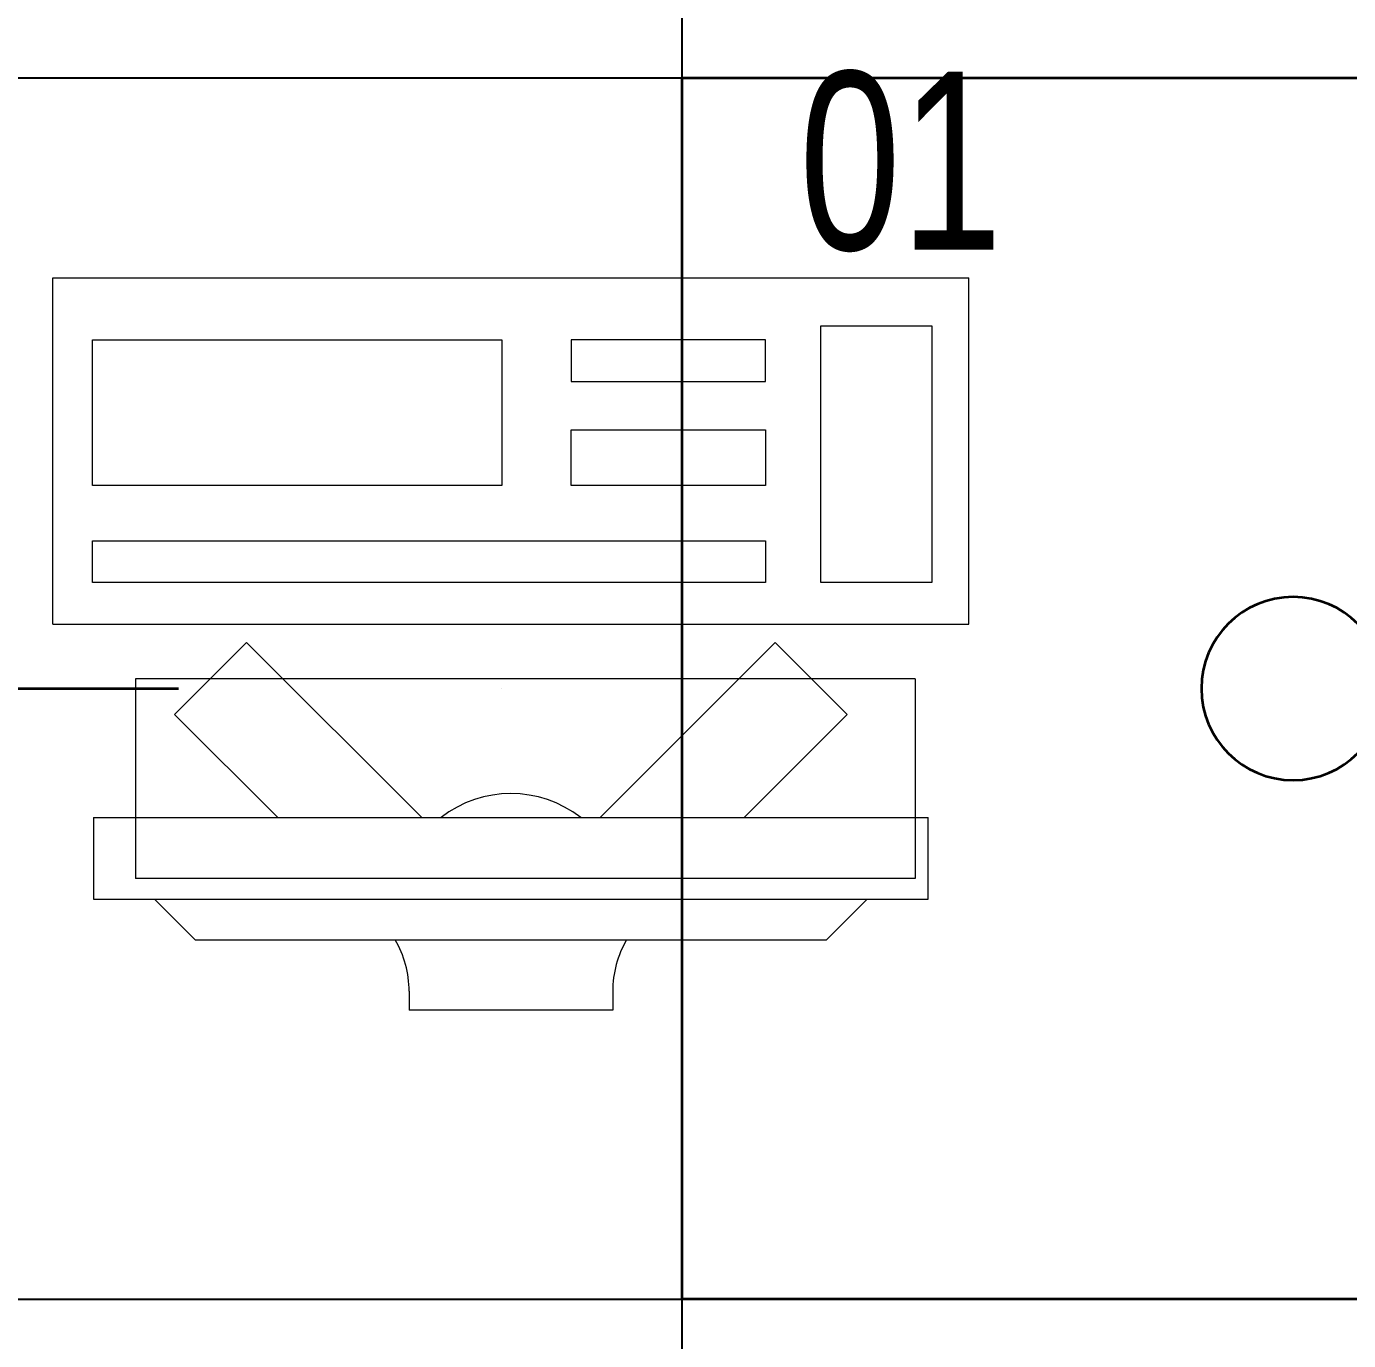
# Model space of a CAD drawing. Header units: inches. Extents: x -12418 to 57169, y -29325 to 19878.
# Drawn here: x 43478 to 44127, y -4220 to -3575 of the extents above; entities that cross this region are included whole.
import ezdxf
from ezdxf.enums import TextEntityAlignment as Align

# ---------------------------------------------------------------- set-up
doc = ezdxf.new("R2010")
doc.units = ezdxf.units.IN
doc.header["$LTSCALE"] = 25
doc.header["$MEASUREMENT"] = 0
doc.linetypes.add('DASHDOT', pattern=[25.4, 12.7, -6.35, 0, -6.35])
doc.layers.get('0').update_dxf_attribs({"color": 8})
for name, color, linetype, lineweight in [('00-Ground Floor$0$72_EGR_EQP_TAG', 142, 'Continuous', 5), ('00-Ground Floor$0$LOADING', 253, 'Continuous', 5), ('E-LITE-CIRC-NUMB', 6, 'Continuous', 25), ('E-LITE-CLNG', 150, 'Continuous', 35), ('E-LITE-CLNG-CNDT', 6, 'DASHDOT', 35), ('E-LITE-CTRL', 6, 'Continuous', 25), ('E-LITE-IDEN', 6, 'Continuous', 25)]:
    doc.layers.add(name, color=color, linetype=linetype, lineweight=lineweight)
doc.layers.add('00-Ground Floor$0$False Ceiling', color=251, linetype='Continuous')
doc.styles.add('00-Ground Floor$0$X3G_ENTITY_257CFD', font='swisscl.ttf', dxfattribs={"height": 200})
doc.styles.add('DC_Simplex', font='SIMPLEX.shx', dxfattribs={"width": 0.7})

# ---------------------------------------------------------------- blocks, each defined once
blk = doc.blocks.new('00-Ground Floor$0$ITCWLS1-P')
at = {"layer": '00-Ground Floor$0$LOADING'}
for p, q in [((-0.17, 0.45), (-0.17, 0)), ((-0.17, 0.45), (0, 0.45)), ((0, 0.45), (0, 0)), ((-0.26509, 0.43, 0), (-0.30509, 0.43, 0)), ((-0.30509, 0.43, 0), (-0.30509, 0.02, 0)), ((-0.26509, 0.43, 0), (-0.26509, 0.02, 0)), ((-0.14957, 0.43047), (-0.12914, 0.43047)), ((-0.12914, 0.43047), (-0.12914, 0.40893)), ((-0.197, 0.40939), (-0.295, 0.40939)), ((-0.295, 0.02639), (-0.295, 0.40939)), ((-0.197, 0.02639), (-0.197, 0.40939)), ((-0.32509, 0.38, 0), (-0.30509, 0.4, 0)), ((-0.32509, 0.38, 0), (-0.32509, 0.07, 0)), ((-0.35032, 0.275), (-0.35961, 0.275)), ((-0.35961, 0.175), (-0.35961, 0.275)), ((-0.35032, 0.175), (-0.35961, 0.175)), ((-0.32509, 0.07, 0), (-0.30509, 0.05, 0)), ((-0.197, 0.02639), (-0.295, 0.02639)), ((-0.30509, 0.02, 0), (-0.26509, 0.02, 0)), ((-0.17, 0), (0, 0))]:
    blk.add_line(p, q, dxfattribs=at)
at = {"layer": '00-Ground Floor$0$LOADING', "extrusion": (2.48281e-10, 3.18408e-10, -1)}
for p, q in [((-0.26509, 0.33952), (-0.21443, 0.39019)), ((-0.17907, 0.35483), (-0.21443, 0.39019)), ((-0.26509, 0.26881), (-0.17907, 0.35483))]:
    blk.add_line(p, q, dxfattribs=at)
at = {"layer": '00-Ground Floor$0$LOADING', "extrusion": (2.48281e-10, -3.18408e-10, -1)}
for p, q in [((-0.26509, 0.18119), (-0.17907, 0.09517)), ((-0.26509, 0.11048), (-0.21443, 0.05981)), ((-0.17907, 0.09517), (-0.21443, 0.05981))]:
    blk.add_line(p, q, dxfattribs=at)
at = {"layer": '00-Ground Floor$0$LOADING'}
for points in [[(-0.12914, 0.40893), (-0.12914, 0.09996), (-0.14957, 0.09996), (-0.14957, 0.43047)], [(-0.14957, 0.09997), (-0.14957, 0.09997), (-0.14957, 0.09997), (-0.14957, 0.09997), (-0.14957, 0.09997), (-0.14957, 0.09997), (-0.14957, 0.09997), (-0.14957, 0.09997), (-0.14957, 0.09997)], [(-0.14957, 0.09997), (-0.14957, 0.09997), (-0.14957, 0.09997), (-0.14957, 0.09997), (-0.14957, 0.09997), (-0.14957, 0.09997), (-0.14957, 0.09997), (-0.14957, 0.09997), (-0.14957, 0.09997), (-0.14957, 0.09997), (-0.14957, 0.09997), (-0.14957, 0.09997), (-0.14957, 0.09997), (-0.14957, 0.09997), (-0.14957, 0.09997), (-0.14957, 0.09997), (-0.14957, 0.09997), (-0.14957, 0.09997)], [(-0.14957, 0.09996), (-0.14957, 0.09996), (-0.14957, 0.09996), (-0.14957, 0.09996), (-0.14957, 0.09996), (-0.14957, 0.09996), (-0.14957, 0.09996), (-0.14957, 0.09996), (-0.14957, 0.09996), (-0.14957, 0.09996)], [(-0.14957, 0.09996), (-0.14957, 0.09996), (-0.14957, 0.09996), (-0.14957, 0.09996), (-0.14957, 0.09996), (-0.14957, 0.09996), (-0.14957, 0.09996)], [(-0.14957, 0.09997), (-0.14957, 0.09997), (-0.14957, 0.09997), (-0.14957, 0.09997), (-0.14957, 0.09997), (-0.14957, 0.09997), (-0.14957, 0.09997), (-0.14957, 0.09997), (-0.14957, 0.09997), (-0.14957, 0.09997)], [(-0.14957, 0.09997), (-0.14957, 0.09997), (-0.14957, 0.09997), (-0.14957, 0.09997), (-0.14957, 0.09997), (-0.14957, 0.09997), (-0.14957, 0.09997), (-0.14957, 0.09997), (-0.14957, 0.09997), (-0.14957, 0.09997), (-0.14957, 0.09997), (-0.14957, 0.09997), (-0.14957, 0.09997), (-0.14957, 0.09997), (-0.14957, 0.09997)], [(-0.14957, 0.09997), (-0.14957, 0.09997), (-0.14957, 0.09997), (-0.14957, 0.09997), (-0.14957, 0.09997), (-0.14957, 0.09997), (-0.14957, 0.09997), (-0.14957, 0.09997), (-0.14957, 0.09997), (-0.14957, 0.09997)], [(-0.14957, 0.09997), (-0.14957, 0.09997), (-0.14957, 0.09997), (-0.14957, 0.09997), (-0.14957, 0.09997), (-0.14957, 0.09997), (-0.14957, 0.09997), (-0.14957, 0.09997), (-0.14957, 0.09997), (-0.14957, 0.09997)], [(-0.14957, 0.09996), (-0.14957, 0.09996), (-0.14957, 0.09996), (-0.14957, 0.09996), (-0.14957, 0.09996), (-0.14957, 0.09996), (-0.14957, 0.09996), (-0.14957, 0.09996), (-0.14957, 0.09996), (-0.14957, 0.09996), (-0.14957, 0.09996), (-0.14957, 0.09996), (-0.14957, 0.09996), (-0.14957, 0.09996), (-0.14957, 0.09996), (-0.14957, 0.09996), (-0.14957, 0.09996), (-0.14957, 0.09996), (-0.14957, 0.09997), (-0.14957, 0.09997), (-0.14957, 0.09997), (-0.14957, 0.09997), (-0.14957, 0.09997), (-0.14957, 0.09997), (-0.14957, 0.09997), (-0.14957, 0.09997), (-0.14957, 0.09997), (-0.14957, 0.09997), (-0.14957, 0.09997), (-0.14957, 0.09997), (-0.14957, 0.09997), (-0.14957, 0.09997), (-0.14956, 0.09997), (-0.14956, 0.09997), (-0.14956, 0.09997), (-0.14956, 0.09996), (-0.14956, 0.09996), (-0.14956, 0.09996), (-0.14956, 0.09996), (-0.14956, 0.09996), (-0.14956, 0.09996), (-0.14956, 0.09996), (-0.14956, 0.09996), (-0.14956, 0.09996), (-0.14956, 0.09996), (-0.14956, 0.09996), (-0.14956, 0.09996), (-0.14956, 0.09996), (-0.14957, 0.09996), (-0.14957, 0.09996), (-0.14957, 0.09996), (-0.14957, 0.09996), (-0.14957, 0.09996), (-0.14957, 0.09996)], [(-0.14957, 0.09996), (-0.14957, 0.09996), (-0.14957, 0.09996), (-0.14957, 0.09996), (-0.14957, 0.09996), (-0.14957, 0.09996), (-0.14957, 0.09996), (-0.14957, 0.09996), (-0.14957, 0.09996), (-0.14957, 0.09996), (-0.14957, 0.09997), (-0.14957, 0.09997), (-0.14957, 0.09997), (-0.14957, 0.09996), (-0.14957, 0.09996), (-0.14957, 0.09996), (-0.14957, 0.09996), (-0.14957, 0.09996), (-0.14957, 0.09996), (-0.14957, 0.09997), (-0.14957, 0.09997), (-0.14957, 0.09997), (-0.14957, 0.09997), (-0.14957, 0.09997), (-0.14957, 0.09997), (-0.14957, 0.09997), (-0.14957, 0.09997), (-0.14957, 0.09997), (-0.14957, 0.09997), (-0.14957, 0.09997), (-0.14957, 0.09997), (-0.14957, 0.09997), (-0.14957, 0.09997), (-0.14957, 0.09997), (-0.14957, 0.09997), (-0.14957, 0.09997), (-0.14957, 0.09997), (-0.14957, 0.09997), (-0.14957, 0.09997), (-0.14957, 0.09997), (-0.14957, 0.09997), (-0.14957, 0.09997), (-0.14957, 0.09997), (-0.14957, 0.09997), (-0.14957, 0.09997), (-0.14957, 0.09997), (-0.14957, 0.09997), (-0.14957, 0.09997), (-0.14957, 0.09997), (-0.14957, 0.09997), (-0.14957, 0.09997), (-0.14957, 0.09997), (-0.14957, 0.09997), (-0.14957, 0.09997), (-0.14957, 0.09997), (-0.14957, 0.09997), (-0.14957, 0.09997), (-0.14957, 0.09997), (-0.14957, 0.09997), (-0.14957, 0.09997), (-0.14957, 0.09997), (-0.14957, 0.09997), (-0.14957, 0.09997), (-0.14957, 0.09997), (-0.14957, 0.09997), (-0.14957, 0.09997), (-0.14957, 0.09997), (-0.14957, 0.09997), (-0.14957, 0.09997), (-0.14957, 0.09997), (-0.14957, 0.09997), (-0.14957, 0.09997), (-0.14957, 0.09997), (-0.14957, 0.09997), (-0.14957, 0.09997), (-0.14957, 0.09997), (-0.14957, 0.09997), (-0.14957, 0.09997), (-0.14957, 0.09997), (-0.14957, 0.09997), (-0.14956, 0.09997), (-0.14957, 0.09997), (-0.14957, 0.09997), (-0.14957, 0.09997), (-0.14957, 0.09997), (-0.14956, 0.09997), (-0.14957, 0.09997), (-0.14957, 0.09997), (-0.14957, 0.09997), (-0.14957, 0.09997), (-0.14957, 0.09997), (-0.14957, 0.09997), (-0.14957, 0.09997), (-0.14957, 0.09997), (-0.14957, 0.09997), (-0.14957, 0.09997), (-0.14956, 0.09997), (-0.14957, 0.09996), (-0.14957, 0.09996), (-0.14957, 0.09996), (-0.14956, 0.09996), (-0.14957, 0.09996), (-0.14957, 0.09996), (-0.14957, 0.09996), (-0.14957, 0.09996), (-0.14957, 0.09996), (-0.14957, 0.09996), (-0.14957, 0.09996), (-0.14957, 0.09996), (-0.14957, 0.09996), (-0.14957, 0.09996)], [(-0.14957, 0.09996), (-0.14957, 0.09996), (-0.14957, 0.09996), (-0.14957, 0.09996), (-0.14957, 0.09996), (-0.14957, 0.09996), (-0.14957, 0.09996), (-0.14957, 0.09996)], [(-0.14957, 0.09996), (-0.14957, 0.09996), (-0.14957, 0.09996), (-0.14957, 0.09996), (-0.14957, 0.09996), (-0.14957, 0.09996), (-0.14957, 0.09996), (-0.14957, 0.09996), (-0.14957, 0.09996), (-0.14957, 0.09996), (-0.14957, 0.09996), (-0.14957, 0.09996), (-0.14957, 0.09996), (-0.14957, 0.09996), (-0.14957, 0.09996), (-0.14957, 0.09996), (-0.14957, 0.09996), (-0.14957, 0.09996), (-0.14957, 0.09996), (-0.14957, 0.09996), (-0.14957, 0.09996), (-0.14957, 0.09996), (-0.14957, 0.09996), (-0.14957, 0.09996), (-0.14957, 0.09996), (-0.14957, 0.09996), (-0.14957, 0.09996), (-0.14957, 0.09996), (-0.14957, 0.09996), (-0.14957, 0.09996), (-0.14957, 0.09996), (-0.14957, 0.09996), (-0.14957, 0.09996), (-0.14957, 0.09996), (-0.14957, 0.09996), (-0.14957, 0.09996), (-0.14957, 0.09996), (-0.14957, 0.09996), (-0.14957, 0.09996), (-0.14957, 0.09996), (-0.14957, 0.09996), (-0.14957, 0.09996), (-0.14957, 0.09996), (-0.14957, 0.09996), (-0.14957, 0.09996), (-0.14957, 0.09996), (-0.14957, 0.09996), (-0.14957, 0.09996), (-0.14956, 0.09996), (-0.14956, 0.09996), (-0.14956, 0.09996), (-0.14956, 0.09996), (-0.14957, 0.09996), (-0.14957, 0.09996), (-0.14957, 0.09996), (-0.14957, 0.09996), (-0.14957, 0.09996), (-0.14957, 0.09996), (-0.14956, 0.09996), (-0.14957, 0.09996), (-0.14957, 0.09996), (-0.14957, 0.09996), (-0.14957, 0.09996), (-0.14957, 0.09996), (-0.14957, 0.09996), (-0.14957, 0.09996), (-0.14957, 0.09996), (-0.14957, 0.09996), (-0.14957, 0.09996), (-0.14956, 0.09996), (-0.14956, 0.09996), (-0.14957, 0.09996), (-0.14957, 0.09996), (-0.14957, 0.09996), (-0.14957, 0.09996), (-0.14957, 0.09996), (-0.14957, 0.09996), (-0.14957, 0.09996), (-0.14957, 0.09996), (-0.14957, 0.09996), (-0.14957, 0.09996), (-0.14957, 0.09996), (-0.14957, 0.09996), (-0.14957, 0.09996), (-0.14957, 0.09996), (-0.14957, 0.09996), (-0.14957, 0.09996), (-0.14957, 0.09996), (-0.14957, 0.09996)], [(-0.14957, 0.09996), (-0.14957, 0.09996), (-0.14957, 0.09996), (-0.14957, 0.09996), (-0.14957, 0.09996), (-0.14957, 0.09996), (-0.14957, 0.09996), (-0.14957, 0.09996), (-0.14957, 0.09996), (-0.14957, 0.09996), (-0.14957, 0.09996), (-0.14957, 0.09996)], [(-0.14957, 0.09996), (-0.14957, 0.09996), (-0.14956, 0.09996), (-0.14956, 0.09996), (-0.14956, 0.09996), (-0.14956, 0.09996), (-0.14957, 0.09996)], [(-0.14957, 0.09996), (-0.14957, 0.09996), (-0.14957, 0.09996), (-0.14957, 0.09996), (-0.14957, 0.09996), (-0.14957, 0.09996), (-0.14957, 0.09996), (-0.14957, 0.09996), (-0.14957, 0.09996), (-0.14956, 0.09996), (-0.14956, 0.09996), (-0.14956, 0.09996), (-0.14956, 0.09996), (-0.14956, 0.09996), (-0.14956, 0.09996), (-0.14956, 0.09996), (-0.14957, 0.09996)]]:
    blk.add_lwpolyline(points, dxfattribs=at)
for points in [[(-0.1019, 0.43047), (-0.03039, 0.43047), (-0.03039, 0.22944), (-0.1019, 0.22944)], [(-0.1019, 0.19536), (-0.07466, 0.19536), (-0.07466, 0.09996), (-0.1019, 0.09996)], [(-0.03039, 0.19536), (-0.05082, 0.19536), (-0.05082, 0.09996), (-0.03039, 0.09996)], [(-0.14956, 0.09996), (-0.14956, 0.09996), (-0.14956, 0.09996), (-0.14956, 0.09996), (-0.14956, 0.09996), (-0.14956, 0.09996), (-0.14956, 0.09996), (-0.14956, 0.09996), (-0.14957, 0.09996), (-0.14957, 0.09996), (-0.14957, 0.09996), (-0.14957, 0.09996), (-0.14957, 0.09996), (-0.14957, 0.09996), (-0.14957, 0.09996), (-0.14957, 0.09996), (-0.14957, 0.09996), (-0.14957, 0.09996), (-0.14957, 0.09996), (-0.14957, 0.09996), (-0.14957, 0.09996), (-0.14957, 0.09996), (-0.14957, 0.09996), (-0.14957, 0.09996), (-0.14957, 0.09996), (-0.14957, 0.09996), (-0.14957, 0.09996), (-0.14957, 0.09996), (-0.14957, 0.09996), (-0.14957, 0.09996), (-0.14957, 0.09996), (-0.14957, 0.09996), (-0.14957, 0.09996), (-0.14957, 0.09996), (-0.14957, 0.09996), (-0.14957, 0.09996), (-0.14957, 0.09996), (-0.14957, 0.09996), (-0.14957, 0.09996), (-0.14957, 0.09996), (-0.14957, 0.09996), (-0.14957, 0.09996), (-0.14957, 0.09996), (-0.14957, 0.09996), (-0.14957, 0.09996), (-0.14957, 0.09996), (-0.14957, 0.09996), (-0.14957, 0.09996), (-0.14957, 0.09996), (-0.14957, 0.09996), (-0.14957, 0.09996), (-0.14957, 0.09996), (-0.14957, 0.09996), (-0.14957, 0.09996), (-0.14957, 0.09996), (-0.14957, 0.09996), (-0.14957, 0.09996), (-0.14956, 0.09996), (-0.14956, 0.09996), (-0.14956, 0.09996), (-0.14956, 0.09996), (-0.14956, 0.09996), (-0.14956, 0.09996), (-0.14956, 0.09996), (-0.14956, 0.09996), (-0.14956, 0.09996), (-0.14956, 0.09996), (-0.14956, 0.09996), (-0.14956, 0.09996), (-0.14956, 0.09996), (-0.14956, 0.09996), (-0.14956, 0.09996), (-0.14956, 0.09996), (-0.14956, 0.09996), (-0.14956, 0.09996), (-0.14956, 0.09996), (-0.14956, 0.09996), (-0.14956, 0.09996), (-0.14956, 0.09996), (-0.14956, 0.09996), (-0.14956, 0.09996), (-0.14956, 0.09996), (-0.14956, 0.09996), (-0.14956, 0.09996), (-0.14956, 0.09996), (-0.14956, 0.09996), (-0.14956, 0.09996), (-0.14956, 0.09996), (-0.14956, 0.09996), (-0.14957, 0.09996), (-0.14957, 0.09996), (-0.14957, 0.09996), (-0.14957, 0.09996), (-0.14957, 0.09996), (-0.14957, 0.09996), (-0.14957, 0.09996), (-0.14957, 0.09996), (-0.14957, 0.09996), (-0.14957, 0.09996), (-0.14957, 0.09996), (-0.14957, 0.09996), (-0.14957, 0.09996), (-0.14957, 0.09996), (-0.14957, 0.09996), (-0.14957, 0.09996), (-0.14957, 0.09996), (-0.14957, 0.09996), (-0.14957, 0.09996), (-0.14957, 0.09996), (-0.14957, 0.09996), (-0.14957, 0.09996), (-0.14957, 0.09996), (-0.14957, 0.09996), (-0.14957, 0.09996), (-0.14957, 0.09996), (-0.14957, 0.09996), (-0.14957, 0.09996), (-0.14957, 0.09996), (-0.14957, 0.09996), (-0.14957, 0.09996), (-0.14957, 0.09996), (-0.14957, 0.09996), (-0.14957, 0.09996), (-0.14957, 0.09996), (-0.14957, 0.09996), (-0.14957, 0.09996), (-0.14957, 0.09996), (-0.14957, 0.09996), (-0.14957, 0.09996), (-0.14957, 0.09996), (-0.14957, 0.09996), (-0.14957, 0.09996), (-0.14957, 0.09996), (-0.14957, 0.09996), (-0.14957, 0.09996), (-0.14957, 0.09996), (-0.14957, 0.09996), (-0.14957, 0.09996), (-0.14957, 0.09996), (-0.14957, 0.09996), (-0.14957, 0.09996), (-0.14957, 0.09996), (-0.14957, 0.09996), (-0.14957, 0.09996), (-0.14957, 0.09996), (-0.14957, 0.09996), (-0.14957, 0.09996), (-0.14957, 0.09996), (-0.14957, 0.09996), (-0.14957, 0.09996), (-0.14957, 0.09996), (-0.14957, 0.09996), (-0.14957, 0.09996), (-0.14957, 0.09996), (-0.14956, 0.09996), (-0.14956, 0.09996), (-0.14956, 0.09996), (-0.14956, 0.09996), (-0.14956, 0.09996), (-0.14956, 0.09996), (-0.14956, 0.09996), (-0.14956, 0.09996), (-0.14956, 0.09996), (-0.14956, 0.09996), (-0.14956, 0.09996), (-0.14956, 0.09996), (-0.14956, 0.09996), (-0.14956, 0.09996), (-0.14956, 0.09996), (-0.14956, 0.09996), (-0.14956, 0.09996), (-0.14956, 0.09996), (-0.14956, 0.09996), (-0.14956, 0.09996), (-0.14956, 0.09996), (-0.14956, 0.09996), (-0.14956, 0.09996), (-0.14956, 0.09996), (-0.14956, 0.09996), (-0.14956, 0.09996), (-0.14956, 0.09996), (-0.14956, 0.09996), (-0.14956, 0.09996), (-0.14956, 0.09996), (-0.14956, 0.09996), (-0.14956, 0.09996), (-0.14956, 0.09996), (-0.14956, 0.09996), (-0.14956, 0.09996), (-0.14956, 0.09996), (-0.14956, 0.09996), (-0.14956, 0.09996), (-0.14956, 0.09996), (-0.14956, 0.09996), (-0.14956, 0.09996), (-0.14956, 0.09996), (-0.14956, 0.09996), (-0.14956, 0.09996), (-0.14956, 0.09996), (-0.14956, 0.09996), (-0.14956, 0.09996), (-0.14957, 0.09996), (-0.14957, 0.09996), (-0.14957, 0.09996), (-0.14957, 0.09996), (-0.14957, 0.09996), (-0.14957, 0.09996), (-0.14957, 0.09996), (-0.14957, 0.09996), (-0.14957, 0.09996), (-0.14957, 0.09996), (-0.14957, 0.09996), (-0.14957, 0.09996), (-0.14957, 0.09996), (-0.14957, 0.09996), (-0.14957, 0.09996), (-0.14957, 0.09996), (-0.14957, 0.09996), (-0.14957, 0.09996), (-0.14957, 0.09996), (-0.14957, 0.09996), (-0.14957, 0.09996), (-0.14957, 0.09996), (-0.14957, 0.09996), (-0.14957, 0.09996), (-0.14957, 0.09996), (-0.14957, 0.09996), (-0.14957, 0.09996), (-0.14957, 0.09996), (-0.14957, 0.09996), (-0.14957, 0.09996), (-0.14957, 0.09996), (-0.14957, 0.09996), (-0.14957, 0.09996), (-0.14957, 0.09996), (-0.14956, 0.09996), (-0.14956, 0.09996), (-0.14956, 0.09996), (-0.14956, 0.09996), (-0.14956, 0.09996), (-0.14956, 0.09996), (-0.14956, 0.09996), (-0.14956, 0.09996), (-0.14956, 0.09996), (-0.14956, 0.09996), (-0.14956, 0.09996), (-0.14956, 0.09996), (-0.14956, 0.09996), (-0.14956, 0.09996), (-0.14956, 0.09996), (-0.14956, 0.09996), (-0.14956, 0.09996), (-0.14956, 0.09996), (-0.14956, 0.09996), (-0.14956, 0.09996), (-0.14956, 0.09996), (-0.14956, 0.09996), (-0.14956, 0.09996), (-0.14956, 0.09996), (-0.14956, 0.09996), (-0.14956, 0.09996), (-0.14956, 0.09996), (-0.14956, 0.09996), (-0.14956, 0.09996), (-0.14956, 0.09996), (-0.14956, 0.09996), (-0.14956, 0.09996), (-0.14956, 0.09996), (-0.14956, 0.09996), (-0.14956, 0.09996), (-0.14956, 0.09996), (-0.14956, 0.09996), (-0.14956, 0.09996), (-0.14956, 0.09996), (-0.14956, 0.09996), (-0.14956, 0.09996), (-0.14956, 0.09996)], [(-0.14957, 0.09996), (-0.14957, 0.09996), (-0.14957, 0.09996), (-0.14957, 0.09996), (-0.14957, 0.09996), (-0.14957, 0.09996), (-0.14957, 0.09996), (-0.14957, 0.09996), (-0.14957, 0.09996), (-0.14957, 0.09996), (-0.14957, 0.09996), (-0.14957, 0.09996), (-0.14957, 0.09996), (-0.14957, 0.09996), (-0.14957, 0.09996), (-0.14957, 0.09996), (-0.14957, 0.09996), (-0.14957, 0.09996), (-0.14957, 0.09996), (-0.14957, 0.09996), (-0.14957, 0.09996), (-0.14957, 0.09996), (-0.14957, 0.09996), (-0.14957, 0.09996), (-0.14957, 0.09996), (-0.14957, 0.09996), (-0.14957, 0.09996), (-0.14957, 0.09996), (-0.14957, 0.09996), (-0.14957, 0.09996), (-0.14957, 0.09996), (-0.14957, 0.09996), (-0.14957, 0.09996), (-0.14957, 0.09996), (-0.14957, 0.09996), (-0.14957, 0.09996), (-0.14957, 0.09996), (-0.14957, 0.09996), (-0.14957, 0.09996), (-0.14957, 0.09996), (-0.14957, 0.09996), (-0.14957, 0.09996), (-0.14957, 0.09996), (-0.14957, 0.09996), (-0.14957, 0.09996), (-0.14957, 0.09996), (-0.14957, 0.09996), (-0.14957, 0.09996), (-0.14957, 0.09996), (-0.14957, 0.09996), (-0.14957, 0.09996), (-0.14957, 0.09996), (-0.14957, 0.09996), (-0.14957, 0.09996), (-0.14957, 0.09996), (-0.14957, 0.09996), (-0.14957, 0.09996), (-0.14957, 0.09996), (-0.14957, 0.09996), (-0.14957, 0.09996), (-0.14957, 0.09996), (-0.14957, 0.09996), (-0.14957, 0.09996), (-0.14957, 0.09996), (-0.14957, 0.09996), (-0.14957, 0.09996), (-0.14957, 0.09996), (-0.14957, 0.09996), (-0.14957, 0.09996), (-0.14957, 0.09996), (-0.14957, 0.09996), (-0.14957, 0.09996), (-0.14957, 0.09996), (-0.14957, 0.09996), (-0.14957, 0.09996), (-0.14957, 0.09996), (-0.14957, 0.09996), (-0.14957, 0.09996), (-0.14957, 0.09996), (-0.14957, 0.09996), (-0.14957, 0.09996), (-0.14957, 0.09996), (-0.14957, 0.09996), (-0.14957, 0.09996), (-0.14957, 0.09996), (-0.14957, 0.09996), (-0.14957, 0.09996), (-0.14957, 0.09996), (-0.14957, 0.09996), (-0.14957, 0.09996), (-0.14957, 0.09996), (-0.14957, 0.09996), (-0.14957, 0.09996), (-0.14957, 0.09996), (-0.14957, 0.09996), (-0.14957, 0.09996), (-0.14957, 0.09996), (-0.14957, 0.09996), (-0.14957, 0.09996), (-0.14957, 0.09996), (-0.14957, 0.09996), (-0.14957, 0.09996), (-0.14957, 0.09996), (-0.14957, 0.09996), (-0.14957, 0.09996), (-0.14957, 0.09996), (-0.14957, 0.09996), (-0.14957, 0.09996), (-0.14957, 0.09996), (-0.14957, 0.09996), (-0.14957, 0.09996), (-0.14957, 0.09996), (-0.14957, 0.09996), (-0.14957, 0.09996), (-0.14957, 0.09996), (-0.14957, 0.09996), (-0.14957, 0.09996), (-0.14957, 0.09996), (-0.14957, 0.09996), (-0.14957, 0.09996), (-0.14957, 0.09996), (-0.14957, 0.09996), (-0.14957, 0.09996), (-0.14957, 0.09996), (-0.14957, 0.09996), (-0.14957, 0.09996), (-0.14957, 0.09996), (-0.14957, 0.09996), (-0.14957, 0.09996), (-0.14957, 0.09996), (-0.14957, 0.09996), (-0.14957, 0.09996), (-0.14957, 0.09996), (-0.14957, 0.09996), (-0.14957, 0.09996), (-0.14957, 0.09996), (-0.14957, 0.09996), (-0.14957, 0.09996), (-0.14957, 0.09996), (-0.14957, 0.09996), (-0.14957, 0.09996), (-0.14957, 0.09996), (-0.14957, 0.09996), (-0.14957, 0.09996), (-0.14957, 0.09996), (-0.14957, 0.09996), (-0.14957, 0.09996), (-0.14957, 0.09996), (-0.14957, 0.09996), (-0.14957, 0.09996), (-0.14957, 0.09996), (-0.14957, 0.09996), (-0.14957, 0.09996), (-0.14957, 0.09996), (-0.14957, 0.09996), (-0.14957, 0.09996), (-0.14957, 0.09996), (-0.14957, 0.09996), (-0.14957, 0.09996), (-0.14957, 0.09996), (-0.14957, 0.09996), (-0.14957, 0.09996), (-0.14957, 0.09996), (-0.14957, 0.09996), (-0.14957, 0.09996), (-0.14957, 0.09996), (-0.14957, 0.09996), (-0.14957, 0.09996), (-0.14957, 0.09996), (-0.14957, 0.09996), (-0.14957, 0.09996), (-0.14957, 0.09996), (-0.14957, 0.09996), (-0.14957, 0.09996), (-0.14957, 0.09996), (-0.14957, 0.09996), (-0.14957, 0.09996), (-0.14957, 0.09996), (-0.14957, 0.09996), (-0.14957, 0.09996), (-0.14957, 0.09996), (-0.14957, 0.09996), (-0.14957, 0.09996), (-0.14957, 0.09996), (-0.14957, 0.09996), (-0.14957, 0.09996), (-0.14957, 0.09996), (-0.14957, 0.09996), (-0.14957, 0.09996), (-0.14957, 0.09996), (-0.14957, 0.09996), (-0.14957, 0.09996), (-0.14957, 0.09996), (-0.14957, 0.09996), (-0.14957, 0.09996), (-0.14957, 0.09996), (-0.14957, 0.09996), (-0.14957, 0.09996), (-0.14957, 0.09996), (-0.14957, 0.09996), (-0.14957, 0.09996), (-0.14957, 0.09996), (-0.14957, 0.09996), (-0.14957, 0.09996), (-0.14957, 0.09996), (-0.14957, 0.09996), (-0.14957, 0.09996), (-0.14957, 0.09996), (-0.14957, 0.09996), (-0.14957, 0.09996), (-0.14957, 0.09996), (-0.14957, 0.09996), (-0.14957, 0.09996), (-0.14957, 0.09996)], [(-0.14957, 0.09996), (-0.14957, 0.09996), (-0.14957, 0.09996), (-0.14957, 0.09996), (-0.14957, 0.09996), (-0.14957, 0.09996), (-0.14957, 0.09996), (-0.14957, 0.09996), (-0.14957, 0.09996), (-0.14957, 0.09996), (-0.14957, 0.09996), (-0.14957, 0.09996), (-0.14957, 0.09996), (-0.14957, 0.09996), (-0.14957, 0.09996), (-0.14957, 0.09996), (-0.14957, 0.09996), (-0.14957, 0.09996), (-0.14957, 0.09996), (-0.14957, 0.09996), (-0.14957, 0.09996), (-0.14957, 0.09996), (-0.14957, 0.09996), (-0.14957, 0.09996), (-0.14957, 0.09996), (-0.14957, 0.09996), (-0.14957, 0.09996), (-0.14957, 0.09996), (-0.14957, 0.09996), (-0.14957, 0.09996), (-0.14957, 0.09996), (-0.14957, 0.09996), (-0.14957, 0.09996), (-0.14957, 0.09996), (-0.14957, 0.09996), (-0.14957, 0.09996), (-0.14957, 0.09996), (-0.14957, 0.09996), (-0.14957, 0.09996), (-0.14957, 0.09996), (-0.14957, 0.09996), (-0.14957, 0.09996), (-0.14957, 0.09996), (-0.14957, 0.09996), (-0.14957, 0.09996), (-0.14957, 0.09996), (-0.14957, 0.09996), (-0.14957, 0.09996), (-0.14957, 0.09996), (-0.14957, 0.09996), (-0.14957, 0.09996), (-0.14957, 0.09996), (-0.14957, 0.09996), (-0.14957, 0.09996), (-0.14957, 0.09996), (-0.14957, 0.09996), (-0.14957, 0.09996), (-0.14957, 0.09996), (-0.14957, 0.09996), (-0.14957, 0.09996), (-0.14957, 0.09996), (-0.14957, 0.09996), (-0.14957, 0.09996), (-0.14957, 0.09996), (-0.14957, 0.09996), (-0.14957, 0.09996), (-0.14957, 0.09996), (-0.14957, 0.09996), (-0.14957, 0.09996), (-0.14957, 0.09996), (-0.14957, 0.09996), (-0.14957, 0.09996), (-0.14957, 0.09996), (-0.14957, 0.09996), (-0.14957, 0.09996), (-0.14957, 0.09996), (-0.14957, 0.09996), (-0.14957, 0.09996), (-0.14957, 0.09996), (-0.14957, 0.09996), (-0.14957, 0.09996), (-0.14957, 0.09996), (-0.14957, 0.09996), (-0.14957, 0.09996), (-0.14957, 0.09996), (-0.14957, 0.09996), (-0.14957, 0.09996), (-0.14957, 0.09996), (-0.14957, 0.09996), (-0.14957, 0.09996), (-0.14957, 0.09996), (-0.14957, 0.09996), (-0.14957, 0.09996), (-0.14957, 0.09996), (-0.14957, 0.09996), (-0.14957, 0.09996), (-0.14957, 0.09996), (-0.14957, 0.09996), (-0.14957, 0.09996), (-0.14957, 0.09996), (-0.14957, 0.09996), (-0.14957, 0.09996), (-0.14957, 0.09996), (-0.14957, 0.09996), (-0.14957, 0.09996), (-0.14957, 0.09996), (-0.14957, 0.09996), (-0.14957, 0.09996), (-0.14957, 0.09996), (-0.14957, 0.09996), (-0.14957, 0.09996), (-0.14957, 0.09996), (-0.14957, 0.09996), (-0.14957, 0.09996), (-0.14957, 0.09996), (-0.14957, 0.09996), (-0.14957, 0.09996), (-0.14957, 0.09996), (-0.14957, 0.09996), (-0.14957, 0.09996), (-0.14957, 0.09996), (-0.14957, 0.09996), (-0.14957, 0.09996), (-0.14957, 0.09996), (-0.14957, 0.09996), (-0.14957, 0.09996), (-0.14957, 0.09996), (-0.14957, 0.09996), (-0.14957, 0.09996), (-0.14957, 0.09996), (-0.14957, 0.09996), (-0.14957, 0.09996), (-0.14957, 0.09996), (-0.14957, 0.09996), (-0.14957, 0.09996), (-0.14957, 0.09996), (-0.14957, 0.09996), (-0.14957, 0.09996), (-0.14957, 0.09996), (-0.14957, 0.09996), (-0.14957, 0.09996), (-0.14957, 0.09996), (-0.14957, 0.09996), (-0.14957, 0.09996), (-0.14957, 0.09996), (-0.14957, 0.09996), (-0.14957, 0.09996), (-0.14957, 0.09996), (-0.14957, 0.09996), (-0.14957, 0.09996), (-0.14957, 0.09996), (-0.14957, 0.09996), (-0.14957, 0.09996), (-0.14957, 0.09996), (-0.14957, 0.09996), (-0.14957, 0.09996), (-0.14957, 0.09996), (-0.14957, 0.09996), (-0.14957, 0.09996), (-0.14957, 0.09996), (-0.14957, 0.09996), (-0.14957, 0.09996), (-0.14957, 0.09996), (-0.14957, 0.09996), (-0.14957, 0.09996), (-0.14957, 0.09996), (-0.14957, 0.09996), (-0.14957, 0.09996), (-0.14957, 0.09996), (-0.14957, 0.09996), (-0.14957, 0.09996), (-0.14957, 0.09996), (-0.14957, 0.09996), (-0.14957, 0.09996), (-0.14957, 0.09996), (-0.14957, 0.09996), (-0.14957, 0.09996), (-0.14957, 0.09996), (-0.14957, 0.09996), (-0.14957, 0.09996), (-0.14957, 0.09996), (-0.14957, 0.09996), (-0.14957, 0.09996), (-0.14957, 0.09996), (-0.14957, 0.09996), (-0.14957, 0.09996), (-0.14957, 0.09996), (-0.14957, 0.09996), (-0.14957, 0.09996), (-0.14957, 0.09996), (-0.14957, 0.09996), (-0.14957, 0.09996), (-0.14957, 0.09996), (-0.14957, 0.09996), (-0.14957, 0.09996), (-0.14957, 0.09996), (-0.14957, 0.09996), (-0.14957, 0.09996), (-0.14957, 0.09996), (-0.14957, 0.09996), (-0.14957, 0.09996), (-0.14957, 0.09996), (-0.14957, 0.09996), (-0.14957, 0.09996), (-0.14957, 0.09996), (-0.14957, 0.09996), (-0.14957, 0.09996), (-0.14957, 0.09996), (-0.14957, 0.09996), (-0.14957, 0.09996), (-0.14957, 0.09996), (-0.14957, 0.09996), (-0.14957, 0.09996), (-0.14957, 0.09996), (-0.14957, 0.09996), (-0.14957, 0.09996), (-0.14957, 0.09996), (-0.14957, 0.09996), (-0.14957, 0.09996)], [(-0.14957, 0.0727), (-0.02358, 0.0727), (-0.02358, 0.01818), (-0.14957, 0.01818)]]:
    blk.add_lwpolyline(points, close=True, dxfattribs=at)
for centre, radius, start, end in [((-0.35032, 0.325), 0.05, 270, 300.30934), ((-0.3089, 0.225), 0.05564, 321.94311, 38.05689), ((-0.35032, 0.125), 0.05, 59.69066, 90)]:
    blk.add_arc(centre, radius, start, end, dxfattribs=at)
blk = doc.blocks.new('00-Ground Floor$0$A$Ce9e1c4c3')
at = {"layer": '00-Ground Floor$0$False Ceiling', "color": 254, "linetype": 'Continuous'}
for p, q in [((-56200, -6847.43), (-56200, -2847.43)), ((-58200.95, -3600), (-54817.07, -3600)), ((-58200.95, -4200), (-54817.07, -4200))]:
    blk.add_line(p, q, dxfattribs=at)
blk = doc.blocks.new('00-Ground Floor')
at = {"layer": '00-Ground Floor$0$False Ceiling', "color": 254}
blk.add_blockref('00-Ground Floor$0$A$Ce9e1c4c3', (100000, 0), dxfattribs=at)
at = {"layer": '00-Ground Floor$0$LOADING', "extrusion": (-1.9402e-16, 8.01373e-06, 1), "xscale": 1000.000000000007, "yscale": 1000.000000000007, "zscale": 1000.000000000007, "rotation": 90.00000000646482}
blk.add_blockref('00-Ground Floor$0$ITCWLS1-P', (43940.84, -3698.31, -0.05), dxfattribs=at)
at = {"layer": '00-Ground Floor$0$72_EGR_EQP_TAG', "insert": (43907.32, -3596.97, -0.03), "char_height": 87.473, "attachment_point": 2, "style": '00-Ground Floor$0$X3G_ENTITY_257CFD'}
blk.add_mtext('01', dxfattribs=at)
blk = doc.blocks.new('*U14')
blk.add_lwpolyline([(-300, 300), (-300, -300), (300, -300), (300, 300)], close=True)
blk.add_circle((0, 0), 45)
at = {"layer": 'E-LITE-CIRC-NUMB', "style": 'DC_Simplex', "width": 0.7, "flags": 8}
blk.add_attdef('CIRCUIT', text='', height=200, rotation=0, dxfattribs=at).set_placement((-473.9, 300), align=Align.RIGHT)
at = {"layer": 'E-LITE-CTRL', "style": 'DC_Simplex', "width": 0.7, "flags": 8}
blk.add_attdef('CONTROL', (1118.9, -935), '', height=200, rotation=360, dxfattribs=at)
at = {"layer": 'E-LITE-IDEN', "style": 'DC_Simplex', "width": 0.7, "flags": 8}
blk.add_attdef('TYPE', (-114.57, 448.55), '', height=200, rotation=360, dxfattribs=at)

msp = doc.modelspace()

# ---------------------------------------------------------------- linework, layer by layer
at = {"layer": 'E-LITE-CLNG-CNDT', "elevation": 0}
msp.add_lwpolyline([(42600, -3900), (43800, -3900)], dxfattribs=at)

# ---------------------------------------------------------------- block references
at = {"layer": 'E-LITE-CLNG', "xscale": -1}
msp.add_blockref('*U14', (44100, -3900), dxfattribs=at)
at = {"layer": 'E-LITE-CLNG-CNDT'}
msp.add_blockref('00-Ground Floor', (0, 0), dxfattribs=at)

doc.saveas('drawing.dxf')
